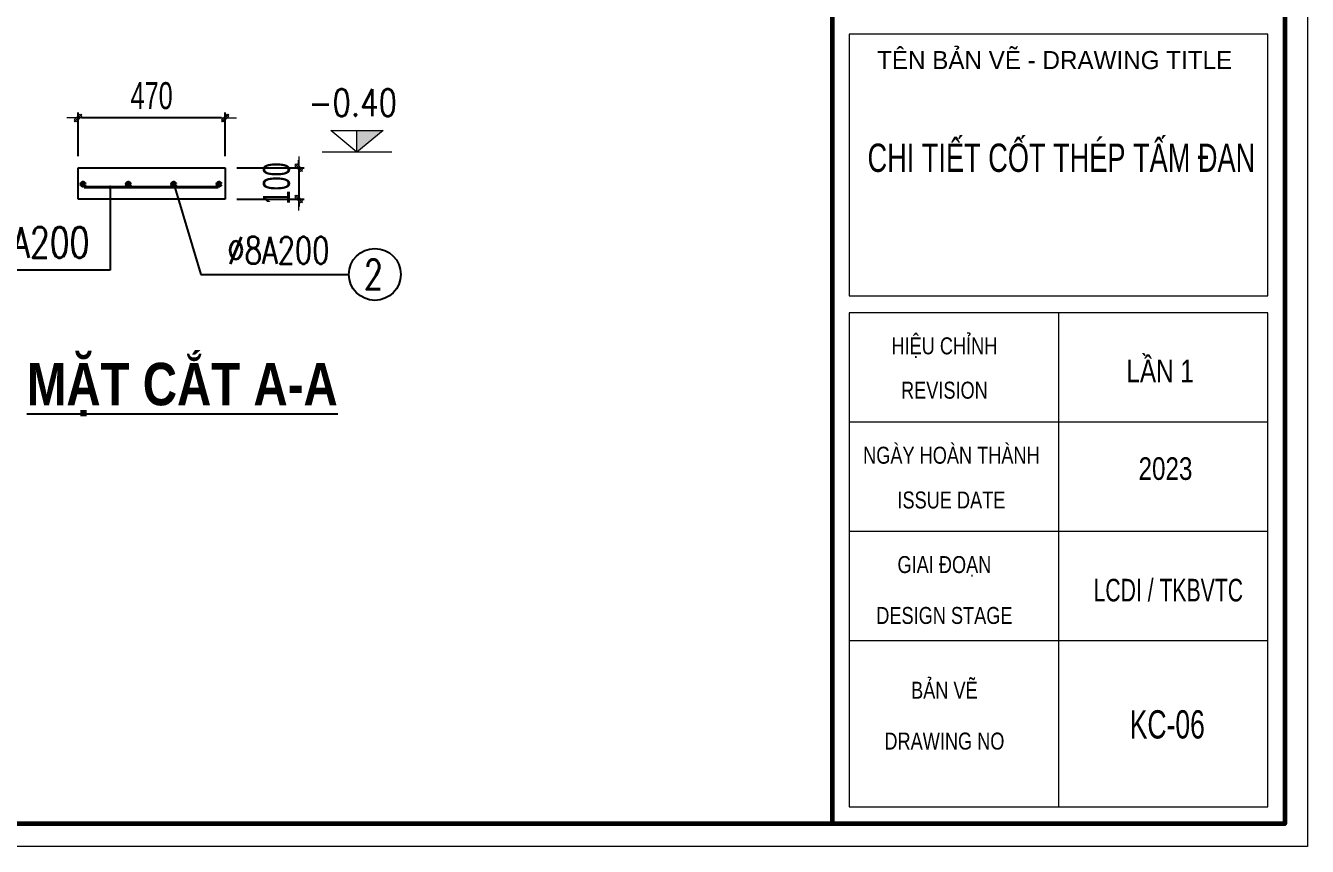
# Model space of a CAD drawing. Header units: millimetres. Extents: x -178395 to 493851, y -561170 to -280028.
# Drawn here: x 61672 to 78051, y -493607 to -483114 of the extents above; entities that cross this region are included whole.
import ezdxf
from ezdxf.enums import TextEntityAlignment as Align

# ---------------------------------------------------------------- set-up
doc = ezdxf.new("R2010")
doc.units = ezdxf.units.MM
doc.header["$MEASUREMENT"] = 0
doc.header["$PDMODE"] = 32
doc.layers.get('Defpoints').update_dxf_attribs({"color": 1})
for name, color, linetype, lineweight in [('Dim', 252, 'Continuous', 13), ('Khungten_LCDI', 7, 'Continuous', 5), ('LC Dim', 8, 'Continuous', 18), ('LC Net dam2', 6, 'Continuous', 40), ('LC Net dam3', 1, 'Continuous', 60), ('LC Net thay', 63, 'Continuous', 25), ('LC Text1', 3, 'Continuous', 20), ('LC Text2', 7, 'Continuous', 25)]:
    doc.layers.add(name, color=color, linetype=linetype, lineweight=lineweight)
doc.styles.add('HOATBIF', font='hoatbif.shx', dxfattribs={"width": 0.7})
doc.styles.add('Khungten', font='VHAVAN.TTF', dxfattribs={"width": 0.9, "height": 5000})
doc.styles.add('LC 1', font='VHAVANB.TTF')
doc.styles.add('LC 3', font='vnsimli.shx', dxfattribs={"width": 0.75})
doc.styles.add('LC3', font='VHARIALB.TTF', dxfattribs={"width": 0.8})
doc.styles.add('T1', font='Vnsimli.shx', dxfattribs={"width": 0.8})
doc.styles.add('Title', font='VHBLACK.TTF', dxfattribs={"width": 0.8})
doc.dimstyles.new('1-170', dxfattribs={"dimscale": 138, "dimtxt": 2.5, "dimasz": 0.35, "dimexe": 0.5, "dimexo": 0, "dimgap": 0.8, "dimtad": 1, "dimdec": 0, "dimzin": 0, "dimdsep": 46, "dimtxsty": 'HOATBIF', "dimblk1": 'DOT', "dimblk2": 'DOT', "dimsah": 1, "dimcen": -1, "dimdle": 1, "dimclrd": 256, "dimclre": 256, "dimclrt": 4, "dimadec": 3, "dimazin": 2, "dimtfac": 0.333333, "dimtdec": 0, "dimtix": 1, "dimtmove": 2, "dimatfit": 3, "dimldrblk": 'DOT', "dimfxl": 1, "dimtvp": 0.833333, "dimtolj": 1, "dimtzin": 0, "dimarcsym": 0})

# ---------------------------------------------------------------- blocks, each defined once
blk = doc.blocks.new('lcdi fix')
at = {"layer": 'Defpoints', "lineweight": 0}
blk.add_lwpolyline([(-1200, -14850), (-1200, 14850), (40800, 14850), (40800, -14850)], close=True, dxfattribs=at)
at = {"layer": 'Khungten_LCDI', "color": 5, "lineweight": 60}
blk.add_line((36600, 14650), (36600, -14650), dxfattribs=at)
at = {"layer": 'Khungten_LCDI', "color": 5, "lineweight": 25}
blk.add_line((40600, -14650), (40600, 14650), dxfattribs=at)
at = {"layer": 'Khungten_LCDI', "color": 9, "lineweight": 15}
for p, q in [((38600, -10133), (38600, -14500)), ((40450, -11100), (36750, -11100)), ((40450, -12067), (36750, -12067)), ((40450, -13033), (36750, -13033))]:
    blk.add_line(p, q, dxfattribs=at)
at = {"layer": 'Khungten_LCDI', "color": 5, "lineweight": 60}
blk.add_lwpolyline([(0, -14650), (0, 14650), (40600, 14650), (40600, -14650)], close=True, dxfattribs=at)
at = {"layer": 'Khungten_LCDI', "color": 9, "lineweight": 15}
for points in [[(36750, -9983), (40450, -9983), (40450, -7667), (36750, -7667)], [(36750, -14500), (40450, -14500), (40450, -10133), (36750, -10133)]]:
    blk.add_lwpolyline(points, close=True, dxfattribs=at)
at = {"color": 7, "style": 'Khungten'}
blk.add_text('tªn b¶n vÏ - drawing title', height=160, dxfattribs=at).set_placement((38566, -7977), align=Align.CENTER)
at = {"color": 7}
for s, height, style, width, p in [('hiÖu chØnh', 150, 'Khungten', 0.8, (37592, -10499)), ('revision', 150, 'Khungten', 0.8, (37592, -10891)), ('ngµy hoµn thµnh', 150, 'Khungten', 0.8, (37654, -11466)), ('issue date', 150, 'Khungten', 0.8, (37654, -11862)), ('giai ®o¹n', 150, 'Khungten', 0.8, (37592, -12433)), ('lcdi / tkBVTC', 200, 'Title', 0.7, (39571, -12684)), ('design stage', 150, 'Khungten', 0.8, (37592, -12883)), ('b¶n vÏ', 150, 'Khungten', 0.8, (37592, -13544)), ('drawing nO', 150, 'Khungten', 0.8, (37592, -13994))]:
    blk.add_text(s, height=height, dxfattribs=dict(at, style=style, width=width)).set_placement(p, align=Align.CENTER)
at = {"color": 7, "style": 'Khungten', "width": 0.8}
for tag, p in [('REVISION', (39499, -10746)), ('NGAYHT', (39546, -11609))]:
    blk.add_attdef(tag, text='', height=200, dxfattribs=at).set_placement(p, align=Align.CENTER)
at = {"layer": 'LC Text1', "color": 3, "style": 'LC 1', "width": 1.834006}
for tag, p, p2 in [('TENBANVE1', (36913, -8886), (40339, -8886)), ('TENBANVE2', (36913, -9562), (40339, -9562))]:
    blk.add_attdef(tag, text='', height=250, dxfattribs=at).set_placement(p, p2, align=Align.FIT)
at = {"layer": 'LC Text1', "style": 'Title', "width": 0.7}
blk.add_attdef('SOBANVE', text='', height=250, dxfattribs=at).set_placement((39562, -13896), align=Align.CENTER)
blk = doc.blocks.new('DOT')
at = {"layer": 'LC Dim'}
blk.add_line((-3, 0), (3, 0), dxfattribs=at)
at = {"layer": 'LC Dim', "color": 4}
blk.add_line((-1, -1), (1, 1), dxfattribs=at)
blk.add_lwpolyline([(0.5, 1), (-1, -0.5), (-0.5, -1), (1, 0.5)], close=True, dxfattribs=at)
blk = doc.blocks.new('*D954')
at = {"layer": 'Defpoints', "color": 0, "transparency": 16777216}
for p in [(64369, -484931), (64369, -485331), (65162, -485331)]:
    blk.add_point(p, dxfattribs=at)
at = {"layer": 'LC Dim', "lineweight": -2, "transparency": 16777216}
for p, q in [((64369, -484931), (65231, -484931)), ((65162, -484883), (65162, -484835)), ((65162, -484931), (65162, -485331)), ((64369, -485331), (65231, -485331)), ((65162, -485379), (65162, -485428))]:
    blk.add_line(p, q, dxfattribs=at)
at = {"layer": 'LC Dim', "lineweight": -2, "transparency": 16777216, "xscale": 48.3, "yscale": 48.3, "zscale": 48.3}
for p, rotation in [((65162, -484931), 270), ((65162, -485331), 90)]:
    blk.add_blockref('DOT', p, dxfattribs=dict(at, rotation=rotation))
at = {"layer": 'LC Dim', "color": 4, "transparency": 16777216, "insert": (64879, -485131), "char_height": 345, "attachment_point": 5, "rotation": 90, "style": 'HOATBIF'}
blk.add_mtext('\\A1;100', dxfattribs=at)
blk = doc.blocks.new('_Dot')
at = {"color": 0, "linetype": 'ByBlock', "lineweight": -2}
blk.add_line((-0.5, 0), (-1, 0), dxfattribs=at)
at = {"color": 0, "linetype": 'ByBlock', "const_width": 0.5}
blk.add_lwpolyline([(-0.25, 0, 1), (0.25, 0, 1)], format="xyb", close=True, dxfattribs=at)
blk = doc.blocks.new('*D955')
at = {"layer": 'Defpoints', "color": 0, "transparency": 16777216}
for p in [(62342, -484294), (62342, -484782), (64222, -484782)]:
    blk.add_point(p, dxfattribs=at)
at = {"layer": 'LC Dim', "lineweight": -2, "transparency": 16777216}
for p, q in [((62342, -484782), (62342, -484225)), ((64174, -484294), (62390, -484294)), ((64222, -484782), (64222, -484225))]:
    blk.add_line(p, q, dxfattribs=at)
at = {"layer": 'LC Dim', "lineweight": -2, "transparency": 16777216, "xscale": 48.3, "yscale": 48.3, "zscale": 48.3, "rotation": 180}
blk.add_blockref('DOT', (62342, -484294), dxfattribs=at)
at = {"layer": 'LC Dim', "lineweight": -2, "transparency": 16777216, "xscale": 48.3, "yscale": 48.3, "zscale": 48.3}
blk.add_blockref('DOT', (64222, -484294), dxfattribs=at)
at = {"layer": 'LC Dim', "color": 4, "transparency": 16777216, "insert": (63282, -484011), "char_height": 345, "attachment_point": 5, "style": 'HOATBIF'}
blk.add_mtext('\\A1;470', dxfattribs=at)
blk = doc.blocks.new('theptron1')
at = {"layer": 'LC Net dam3'}
for p, q in [((-0.5, 0), (0.5, 0)), ((-0.35, 0.35), (0.35, -0.35)), ((0.35, 0.35), (-0.35, -0.35)), ((0, 0.5), (0, -0.5))]:
    blk.add_line(p, q, dxfattribs=at)
blk.add_circle((0, 0), 0.5, dxfattribs=at)
blk = doc.blocks.new('*U951')
at = {"layer": 'LC Dim', "xscale": 31.59771428557757, "yscale": 31.59771428557757, "zscale": 31.59771428557757, "rotation": 2.045408488889489}
blk.add_blockref('theptron1', (0, 0), dxfattribs=at)
blk = doc.blocks.new('*U952')
at = {"layer": 'Dim', "color": 0, "linetype": 'ByBlock', "lineweight": -2, "transparency": 16777216}
for p in [(0, 0), (580, 0), (1160, 0), (1740, 0)]:
    blk.add_blockref('*U951', p, dxfattribs=at)
blk = doc.blocks.new('TIEUDE1')
at = {"layer": 'LC Text2', "color": 7, "style": 'LC 1'}
blk.add_attdef('TIªU§Ò', text='', height=5, dxfattribs=at).set_placement((0, 0), align=Align.BOTTOM_CENTER)
blk.add_attdef('TL', text='', height=3, dxfattribs=at).set_placement((0, -2), align=Align.TOP_CENTER)
blk = doc.blocks.new('Caodo1')
at = {"layer": 'LC Text1'}
blk.add_hatch(color=4, dxfattribs=at).paths.add_polyline_path([(0, 200), (0, 0), (243, 200)])
at = {"layer": 'LC Text1', "color": 4}
for p, q in [((0, 0), (0, 200)), ((324, 0), (-324, 0))]:
    blk.add_line(p, q, dxfattribs=at)
blk.add_lwpolyline([(-243, 200), (243, 200), (0, 0), (0, 0)], close=True, dxfattribs=at)
at = {"layer": 'LC Text1', "color": 4, "style": 'T1', "width": 0.8}
blk.add_attdef('%%P0,00', text='', height=250, dxfattribs=at).set_placement((-39, 460), align=Align.MIDDLE_CENTER)

msp = doc.modelspace()

# ---------------------------------------------------------------- linework, layer by layer
at = {"layer": 'LC Net dam2'}
msp.add_line((62419.8, -485180.9), (64132.1, -485180.9), dxfattribs=at)
at = {"layer": 'LC Net thay', "ltscale": 0.2}
for p, q in [((62342.2, -484931.1), (64222.2, -484931.1)), ((62342.2, -485331.1), (62342.2, -484931.1)), ((64222.2, -484931.1), (64222.2, -485331.1)), ((64222.2, -485331.1), (62342.2, -485331.1))]:
    msp.add_line(p, q, dxfattribs=at)
at = {"layer": 'LC Text2', "ltscale": 100}
msp.add_circle((66134.5, -486294.7), 331.6, dxfattribs=at)

# ---------------------------------------------------------------- block references
at = {"layer": 'Dim'}
msp.add_blockref('*U952', (62404.3, -485140.7), dxfattribs=at)
at = {"layer": 'LC Net thay'}
ref = msp.add_blockref('lcdi fix', (19060.3, -472136.3), dxfattribs=dict(at, xscale=1.44585, yscale=1.44585, zscale=1.44585))
ref.add_attrib('NGAYHT', '2023', dxfattribs={"layer": 'LC Text1', "height": 289.17, "style": 'Khungten', "width": 0.8}).set_placement((76238, -488921.7), align=Align.CENTER)
ref.add_attrib('REVISION', 'lÇn 1', dxfattribs={"layer": 'LC Text1', "height": 289.17, "style": 'Khungten', "width": 0.8}).set_placement((76169.6, -487673.8), align=Align.CENTER)
ref.add_attrib('SOBANVE', 'KC-06', dxfattribs={"layer": 'LC Text1', "height": 361.46, "style": 'Title', "width": 0.7}).set_placement((76261, -492228), align=Align.CENTER)
ref.add_attrib('TENBANVE1', 'CHI TIÕT CèT THÐP TÊM §AN', dxfattribs={"layer": 'LC Text1', "height": 361.462, "style": 'Title', "width": 0.619583}).set_placement((72430.5, -484983.7), (77384.7, -484983.7), align=Align.FIT)
at = {"layer": 'LC Text1'}
ref = msp.add_blockref('Caodo1', (65905.8, -484731.1), dxfattribs=dict(at, xscale=1.376999964283859, yscale=1.376999964283859, zscale=1.376999964283859))
ref.add_attrib('%%P0,00', '-0.40', dxfattribs={"layer": 'LC Text2', "color": 1, "height": 344.25, "style": 'T1', "width": 0.8}).set_placement((65852, -484098.4), align=Align.MIDDLE_CENTER)
at = {"layer": 'LC Text2'}
ref = msp.add_blockref('TIEUDE1', (63673.8, -488130.3), dxfattribs=dict(at, xscale=110.1599971429216, yscale=110.1599971429216, zscale=110.1599971429216))
ref.add_attrib('TIªU§Ò', '%%UmÆt c¾t a-a', dxfattribs={"color": 7, "height": 542.473, "style": 'LC3', "width": 0.8}).set_placement((63673.8, -488130.3), align=Align.BOTTOM_CENTER)

# ---------------------------------------------------------------- texts
at = {"layer": 'LC Text2', "linetype": 'ByBlock', "style": 'LC 3', "width": 0.75}
for height, p in [(393.43, (60993.6, -486082)), (344.25, (64249.3, -486157.3))]:
    msp.add_text('%%C8A200', height=height, dxfattribs=at).set_placement(p)
at = {"layer": 'LC Text2', "ltscale": 100, "style": 'LC 3', "width": 0.75}
msp.add_text('2', height=378.7, dxfattribs=at).set_placement((66115.8, -486294.7), align=Align.MIDDLE_CENTER)

# ---------------------------------------------------------------- dimensions: what is measured, and where the dimension line sits
at = {"layer": 'LC Dim'}
dim = msp.add_linear_dim(base=(62342.2, -484294.3), p1=(64222.2, -484782.2), p2=(62342.2, -484782.2), dimstyle='1-170', override={"dimlfac": 0.25}, dxfattribs=at)
dim.commit()
dim.dimension.update_dxf_attribs({"geometry": '*D955', "text_midpoint": (63282.2, -484011.4)})
dim = msp.add_linear_dim(base=(65162.4, -485331.1), p1=(64369, -484931.1), p2=(64369, -485331.1), angle=90, dimstyle='1-170', override={"dimlfac": 0.25}, dxfattribs=at)
dim.commit()
dim.dimension.update_dxf_attribs({"geometry": '*D954', "text_midpoint": (64879.5, -485131.1)})

# ---------------------------------------------------------------- leaders
for points in [[(62751.4, -485180.9), (62751.4, -486239), (60931.9, -486239)], [(63564.3, -485140.7), (63909.1, -486294.7), (65802.9, -486294.7)]]:
    msp.add_leader(points, dimstyle='1-170', override={"dimlfac": 0.25}, dxfattribs=at)

doc.saveas('drawing.dxf')
